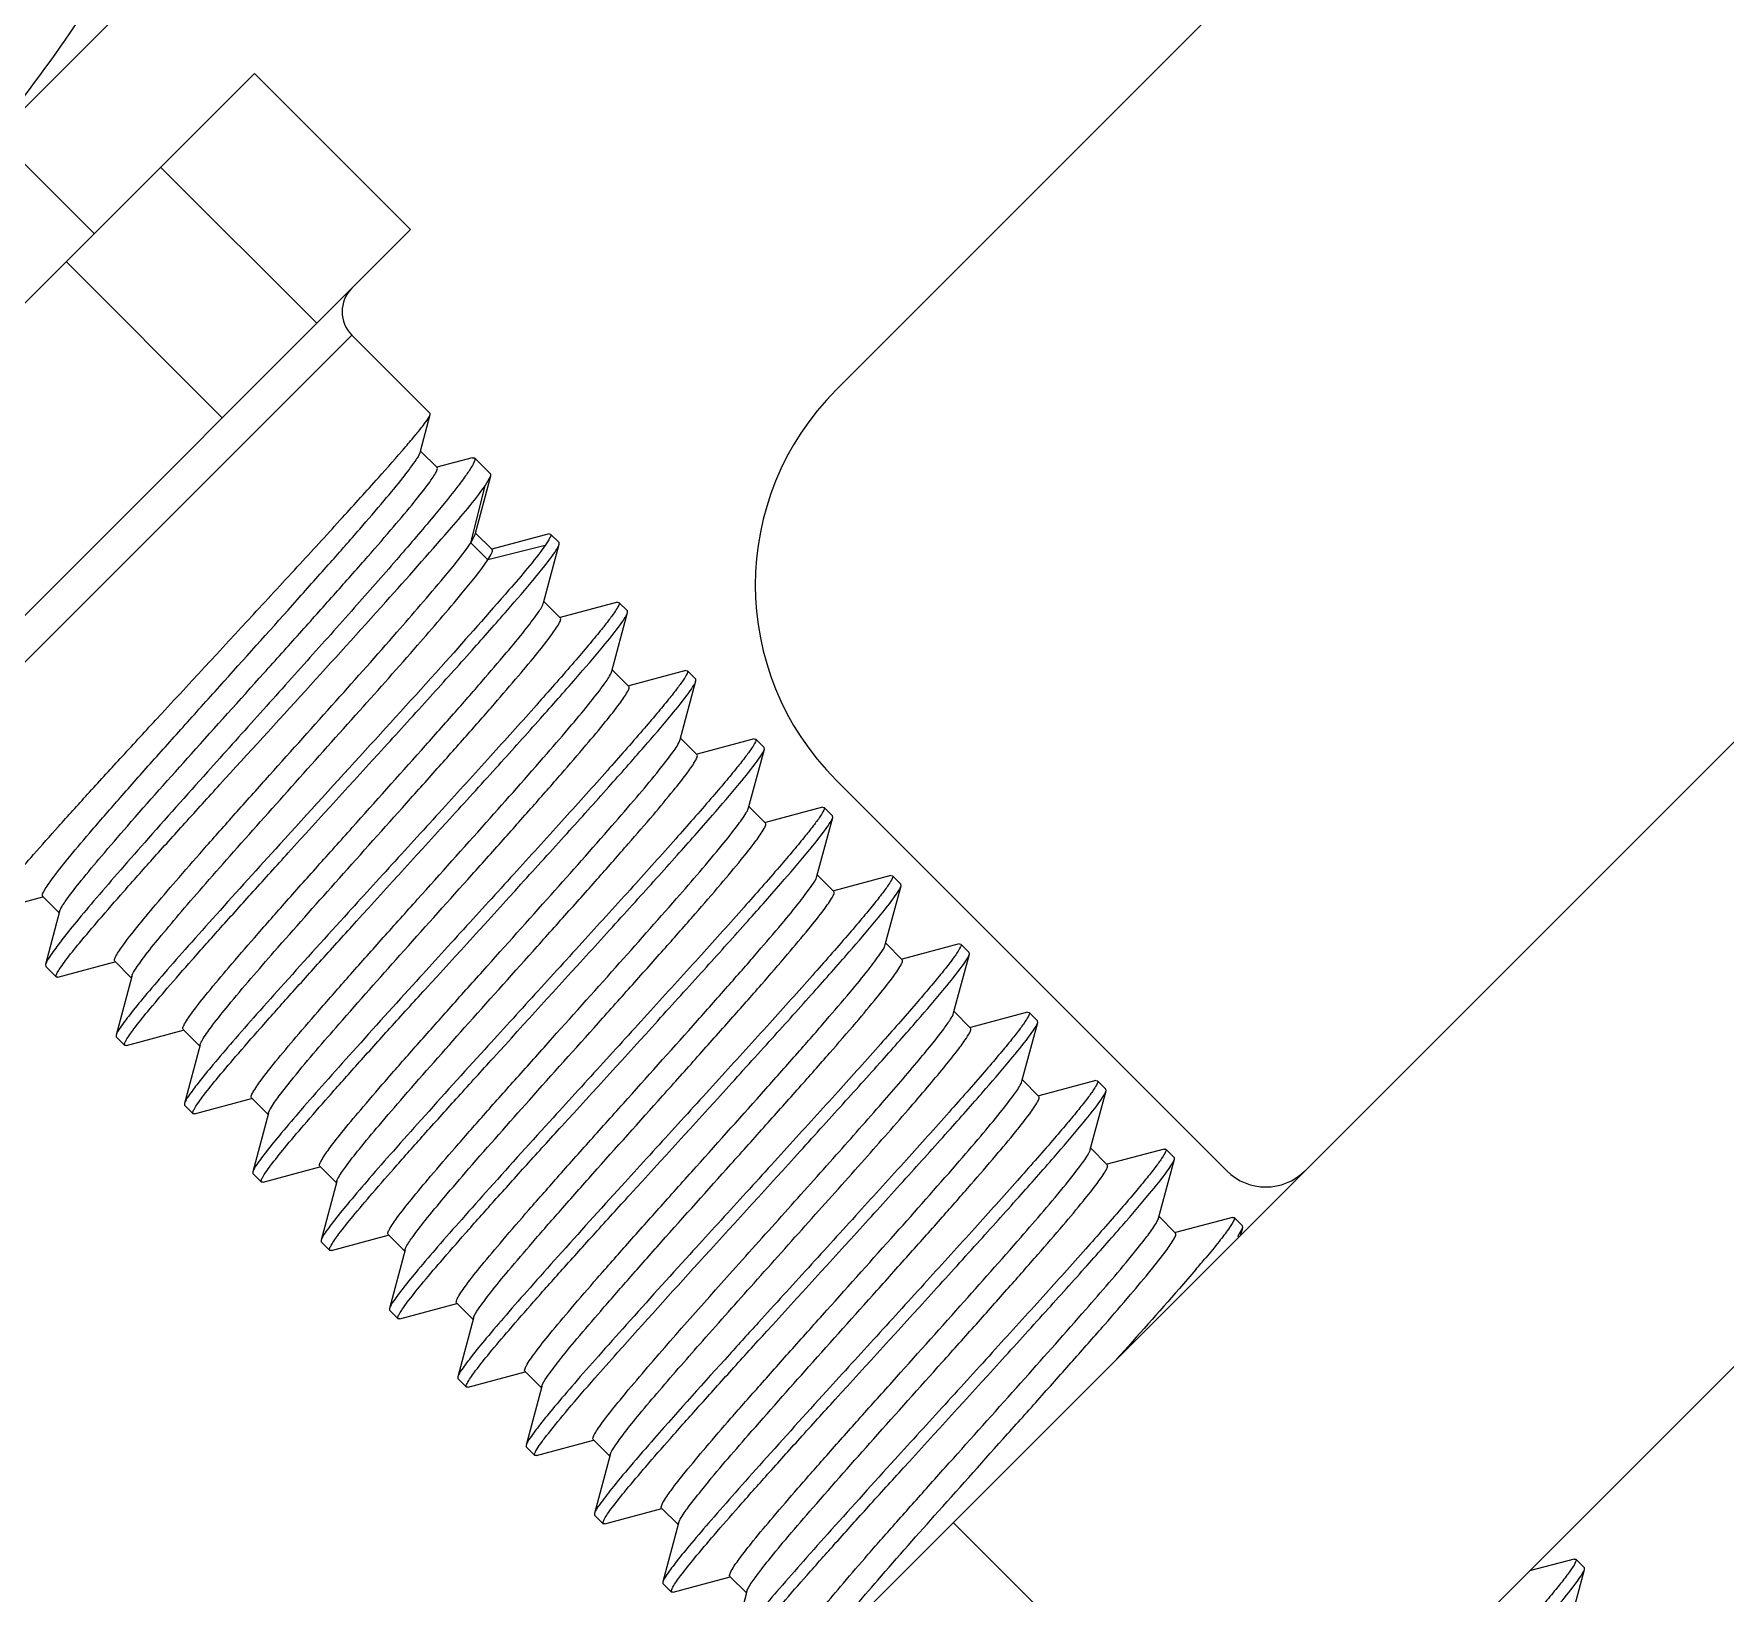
# Model space of a CAD drawing. Extents: x 1382187 to 1725648, y 860327 to 1571294.
# Drawn here: x 1512570.5 to 1512955.2, y 1238398 to 1238752.7 of the extents above; entities that cross this region are included whole.
import ezdxf

# ---------------------------------------------------------------- set-up
doc = ezdxf.new("R2010")
doc.units = 0
doc.header["$LTSCALE"] = 1000
doc.header["$MEASUREMENT"] = 0

msp = doc.modelspace()

# ---------------------------------------------------------------- linework, layer by layer
at = {"linetype": 'Continuous'}
for p, q in [((1512869.15, 1238787.92), (1512753.01, 1238671.78)), ((1512646.38, 1238280.87), (1513150.86, 1238785.35)), ((1512606.4, 1238773.92), (1512446.5, 1238614.01)), ((1512476.66, 1238599.76), (1512620.66, 1238743.75)), ((1512620.66, 1238743.75), (1512656.19, 1238708.22)), ((1512561.98, 1238729.5), (1512584.19, 1238707.29)), ((1512599.33, 1238722.43), (1512634.87, 1238686.89)), ((1512512.19, 1238564.22), (1512656.19, 1238708.22)), ((1512577.82, 1238700.92), (1512613.35, 1238665.38)), ((1512536.22, 1238577.59), (1512642.83, 1238684.19)), ((1512660.67, 1238666.35), (1512642.83, 1238684.19)), ((1512658.45, 1238657.84), (1512660.68, 1238666.13)), ((1512660.68, 1238666.13), (1512660.66, 1238666.35)), ((1512658.37, 1238657.54), (1512658.45, 1238657.84)), ((1512662.23, 1238654.07), (1512658.45, 1238657.84)), ((1512670.18, 1238656.32), (1512662.19, 1238654.2)), ((1512670.18, 1238656.32), (1512670.74, 1238656.28)), ((1512674.45, 1238652.57), (1512670.74, 1238656.28)), ((1512717.45, 1238209.8), (1513161.7, 1238654.05)), ((1512669.88, 1238636.96), (1512673.16, 1238649.94)), ((1512670.89, 1238638.84), (1512674.48, 1238652.2)), ((1512673.16, 1238649.94), (1512674.48, 1238652.2)), ((1512674.48, 1238652.2), (1512674.45, 1238652.57)), ((1512669.88, 1238636.96), (1512670.89, 1238638.84)), ((1512674.75, 1238635.4), (1512670.98, 1238639.17)), ((1512687.68, 1238638.99), (1512674.71, 1238635.54)), ((1512687.68, 1238638.99), (1512688.05, 1238638.96)), ((1512690, 1238637.02), (1512688.05, 1238638.96)), ((1512673.77, 1238633.07), (1512669.88, 1238636.96)), ((1512686.77, 1238636.33), (1512673.77, 1238633.07)), ((1512686.44, 1238623.29), (1512690.02, 1238636.65)), ((1512690.02, 1238636.65), (1512689.99, 1238637.02)), ((1512686.38, 1238623.13), (1512686.44, 1238623.29)), ((1512690.29, 1238619.85), (1512686.52, 1238623.62)), ((1512703.23, 1238623.44), (1512690.25, 1238619.99)), ((1512703.23, 1238623.44), (1512703.6, 1238623.42)), ((1512705.54, 1238621.48), (1512703.6, 1238623.41)), ((1512701.98, 1238607.75), (1512705.57, 1238621.1)), ((1512705.57, 1238621.1), (1512705.54, 1238621.48)), ((1512701.81, 1238607.3), (1512701.98, 1238607.75)), ((1512705.84, 1238604.3), (1512702.07, 1238608.07)), ((1512718.78, 1238607.9), (1512705.8, 1238604.44)), ((1512718.78, 1238607.9), (1512719.15, 1238607.87)), ((1512721.09, 1238605.93), (1512719.15, 1238607.87)), ((1512717.53, 1238592.2), (1512721.11, 1238605.56)), ((1512721.11, 1238605.56), (1512721.09, 1238605.93)), ((1512721.38, 1238588.76), (1512717.62, 1238592.52)), ((1512734.33, 1238592.35), (1512721.35, 1238588.89)), ((1512734.33, 1238592.35), (1512734.7, 1238592.32)), ((1512736.63, 1238590.38), (1512734.7, 1238592.32)), ((1512733.08, 1238576.65), (1512736.66, 1238590.01)), ((1512736.66, 1238590.01), (1512736.63, 1238590.38)), ((1512753.01, 1238582.94), (1512841.85, 1238494.11)), ((1512736.93, 1238573.21), (1512733.16, 1238576.98)), ((1512749.87, 1238576.8), (1512736.89, 1238573.35)), ((1512749.87, 1238576.8), (1512750.24, 1238576.78)), ((1512752.18, 1238574.84), (1512750.24, 1238576.78)), ((1512748.62, 1238561.11), (1512752.21, 1238574.46)), ((1512752.21, 1238574.46), (1512752.18, 1238574.84)), ((1512752.48, 1238557.66), (1512748.71, 1238561.43)), ((1512765.42, 1238561.26), (1512752.44, 1238557.8)), ((1512765.42, 1238561.26), (1512765.79, 1238561.23)), ((1512767.73, 1238559.29), (1512765.79, 1238561.23)), ((1512764.17, 1238545.56), (1512767.75, 1238558.92)), ((1512767.75, 1238558.92), (1512767.73, 1238559.29)), ((1512560.83, 1238553.25), (1512572.56, 1238556.4)), ((1512572.52, 1238556.54), (1512576.29, 1238552.77)), ((1512576.37, 1238553.09), (1512573.18, 1238541.06)), ((1512576.37, 1238553.09), (1512576.51, 1238553.46)), ((1512768.02, 1238542.12), (1512764.26, 1238545.88)), ((1512780.97, 1238545.71), (1512767.99, 1238542.25)), ((1512780.97, 1238545.71), (1512781.34, 1238545.68)), ((1512783.27, 1238543.74), (1512781.34, 1238545.68)), ((1512575.99, 1238538.17), (1512588.94, 1238541.64)), ((1512588.91, 1238541.78), (1512592.67, 1238538.01)), ((1512779.71, 1238530.01), (1512783.3, 1238543.37)), ((1512783.3, 1238543.37), (1512783.27, 1238543.74)), ((1512573.18, 1238541.06), (1512573.21, 1238540.6)), ((1512575.62, 1238538.19), (1512573.21, 1238540.6)), ((1512592.76, 1238538.33), (1512589.2, 1238524.95)), ((1512783.57, 1238526.57), (1512779.8, 1238530.34)), ((1512796.51, 1238530.16), (1512783.53, 1238526.71)), ((1512796.51, 1238530.16), (1512796.88, 1238530.14)), ((1512798.82, 1238528.2), (1512796.88, 1238530.14)), ((1512591.54, 1238522.62), (1512604.49, 1238526.1)), ((1512604.45, 1238526.24), (1512608.22, 1238522.47)), ((1512795.26, 1238514.47), (1512798.85, 1238527.82)), ((1512798.85, 1238527.82), (1512798.82, 1238528.2)), ((1512589.2, 1238524.95), (1512589.22, 1238524.58)), ((1512591.16, 1238522.65), (1512589.23, 1238524.58)), ((1512591.54, 1238522.62), (1512591.16, 1238522.64)), ((1512608.31, 1238522.79), (1512604.74, 1238509.41)), ((1512799.12, 1238511.02), (1512795.35, 1238514.79)), ((1512812.06, 1238514.62), (1512799.08, 1238511.16)), ((1512812.06, 1238514.62), (1512812.43, 1238514.59)), ((1512814.37, 1238512.65), (1512812.43, 1238514.59)), ((1512620, 1238510.69), (1512623.77, 1238506.92)), ((1512810.81, 1238498.92), (1512814.39, 1238512.28)), ((1512814.39, 1238512.28), (1512814.37, 1238512.65)), ((1512604.74, 1238509.41), (1512604.77, 1238509.04)), ((1512606.71, 1238507.1), (1512604.77, 1238509.04)), ((1512607.08, 1238507.07), (1512606.71, 1238507.1)), ((1512607.08, 1238507.07), (1512620.04, 1238510.55)), ((1512623.85, 1238507.24), (1512620.29, 1238493.86)), ((1512814.66, 1238495.48), (1512810.89, 1238499.24)), ((1512827.6, 1238499.07), (1512814.63, 1238495.62)), ((1512826.35, 1238483.37), (1512829.94, 1238496.73)), ((1512827.6, 1238499.07), (1512827.97, 1238499.04)), ((1512829.91, 1238497.1), (1512827.97, 1238499.04)), ((1512620.29, 1238493.86), (1512620.32, 1238493.49)), ((1512622.26, 1238491.55), (1512620.32, 1238493.49)), ((1512622.63, 1238491.53), (1512622.26, 1238491.55)), ((1512622.63, 1238491.53), (1512635.58, 1238495)), ((1512635.55, 1238495.14), (1512639.31, 1238491.37)), ((1512639.4, 1238491.7), (1512635.84, 1238478.31)), ((1512830.21, 1238479.93), (1512826.44, 1238483.7)), ((1512843.15, 1238483.52), (1512830.17, 1238480.07)), ((1512843.15, 1238483.52), (1512843.52, 1238483.5)), ((1512845.46, 1238481.56), (1512843.52, 1238483.5)), ((1512844.34, 1238479.17), (1512845.49, 1238481.19)), ((1512845.04, 1238479.54), (1512845.49, 1238481.19)), ((1512845.49, 1238481.19), (1512845.46, 1238481.56)), ((1512635.84, 1238478.31), (1512635.86, 1238477.94)), ((1512637.8, 1238476.01), (1512635.86, 1238477.94)), ((1512638.18, 1238475.98), (1512651.13, 1238479.46)), ((1512651.09, 1238479.6), (1512654.86, 1238475.83)), ((1512654.95, 1238476.15), (1512651.38, 1238462.77)), ((1512654.95, 1238476.15), (1512655.07, 1238476.49)), ((1512638.18, 1238475.98), (1512637.8, 1238476.01)), ((1512651.38, 1238462.77), (1512651.41, 1238462.4)), ((1512653.35, 1238460.46), (1512651.41, 1238462.4)), ((1512653.72, 1238460.43), (1512666.68, 1238463.91)), ((1512666.64, 1238464.05), (1512670.41, 1238460.28)), ((1512653.72, 1238460.43), (1512653.35, 1238460.46)), ((1512670.49, 1238460.6), (1512666.93, 1238447.22)), ((1512666.93, 1238447.22), (1512666.96, 1238446.85)), ((1512668.9, 1238444.91), (1512666.96, 1238446.85)), ((1512669.27, 1238444.89), (1512682.22, 1238448.36)), ((1512682.18, 1238448.5), (1512685.95, 1238444.73)), ((1512669.27, 1238444.89), (1512668.9, 1238444.91)), ((1512686.04, 1238445.06), (1512682.48, 1238431.67)), ((1512682.48, 1238431.67), (1512682.5, 1238431.3)), ((1512684.44, 1238429.37), (1512682.5, 1238431.3)), ((1512684.82, 1238429.34), (1512697.77, 1238432.82)), ((1512697.73, 1238432.96), (1512701.5, 1238429.19)), ((1512684.82, 1238429.34), (1512684.44, 1238429.37)), ((1512701.59, 1238429.51), (1512698.02, 1238416.13)), ((1512698.02, 1238416.13), (1512698.05, 1238415.76)), ((1512699.99, 1238413.82), (1512698.05, 1238415.76)), ((1512700.36, 1238413.79), (1512713.32, 1238417.27)), ((1512713.28, 1238417.41), (1512717.05, 1238413.64)), ((1512700.36, 1238413.79), (1512699.99, 1238413.82)), ((1512717.13, 1238413.96), (1512713.57, 1238400.58)), ((1512850.7, 1238343.06), (1512779.63, 1238414.13)), ((1512920.88, 1238405.79), (1512910.73, 1238403.09)), ((1512919.63, 1238390.1), (1512923.22, 1238403.45)), ((1512920.88, 1238405.79), (1512921.25, 1238405.76)), ((1512923.19, 1238403.83), (1512921.25, 1238405.76)), ((1512923.22, 1238403.45), (1512923.19, 1238403.83)), ((1512713.57, 1238400.58), (1512713.6, 1238400.21)), ((1512715.54, 1238398.27), (1512713.6, 1238400.21)), ((1512715.91, 1238398.25), (1512728.86, 1238401.72)), ((1512728.82, 1238401.86), (1512732.59, 1238398.1)), ((1512715.91, 1238398.25), (1512715.54, 1238398.27)), ((1512732.68, 1238398.42), (1512729.12, 1238385.04))]:
    msp.add_line(p, q, dxfattribs=at)
for centre, radius, start, end in [((1512648.16, 1238689.52), 7.54, 135, 225), ((1512797.43, 1238627.36), 62.82, 135, 225), ((1512850.73, 1238502.99), 12.56, 225, 315), ((1512578.46, 1238690.79), 337.24, 319.4796, 320.0674)]:
    msp.add_arc(centre, radius, start, end, dxfattribs=at)
for points in [[(1512587.22, 1238766.27), (1512576.25, 1238748.26), (1512563.54, 1238731.06), (1512548.64, 1238716.15)], [(1512717.2, 1238591.43), (1512717.33, 1238591.68), (1512717.46, 1238591.93), (1512717.53, 1238592.2)], [(1512795.05, 1238513.94), (1512795.14, 1238514.11), (1512795.21, 1238514.28), (1512795.26, 1238514.47)], [(1512639.4, 1238491.7), (1512639.46, 1238491.92), (1512639.56, 1238492.13), (1512639.67, 1238492.34)], [(1512732.68, 1238398.42), (1512732.73, 1238398.61), (1512732.81, 1238398.8), (1512732.9, 1238398.97)]]:
    msp.add_open_spline(points, degree=3, dxfattribs=at)
for points, knots in [([(1512598.2, 1238596.63), (1512605.6, 1238604.65), (1512616.58, 1238616.49), (1512630.77, 1238631.85), (1512640.26, 1238642.2), (1512648.28, 1238651.07), (1512653.84, 1238657.35), (1512657.23, 1238661.35), (1512658.96, 1238663.47), (1512660.05, 1238664.98), (1512660.59, 1238665.8), (1512660.68, 1238666.13)], [0, 0, 0, 0, 0.350119, 0.518183, 0.670792, 0.80069, 0.901712, 0.939847, 0.96911, 0.98919, 1, 1, 1, 1]), ([(1512572.52, 1238556.54), (1512572.41, 1238556.65), (1512572.53, 1238557.23), (1512572.98, 1238558.04), (1512573.83, 1238559.39), (1512575.72, 1238561.95), (1512579.07, 1238566.12), (1512584.14, 1238572.1), (1512590.42, 1238579.31), (1512597.65, 1238587.47), (1512605.56, 1238596.31), (1512616.55, 1238608.54), (1512627.41, 1238620.61), (1512637.68, 1238632.14), (1512644.31, 1238639.68), (1512649.81, 1238646.1), (1512654.08, 1238651.2), (1512656.76, 1238654.83), (1512658.16, 1238656.77), (1512658.37, 1238657.54)], [0, 0, 0, 0, 0.003459, 0.010831, 0.022552, 0.038611, 0.0832, 0.143022, 0.215863, 0.299017, 0.389412, 0.483732, 0.670424, 0.756089, 0.83251, 0.897021, 0.947417, 0.982048, 1, 1, 1, 1]), ([(1512576.51, 1238553.46), (1512576.92, 1238554.38), (1512578.52, 1238556.62), (1512581.66, 1238560.67), (1512586.26, 1238566.15), (1512594.59, 1238575.79), (1512606.93, 1238589.64), (1512620.05, 1238604.22), (1512630.84, 1238616.24), (1512638.48, 1238624.78), (1512645.4, 1238632.61), (1512651.36, 1238639.46), (1512656.13, 1238645.1), (1512659.26, 1238649.02), (1512661.02, 1238651.42), (1512661.81, 1238652.67), (1512662.23, 1238653.43), (1512662.33, 1238653.97), (1512662.23, 1238654.07)], [0, 0, 0, 0, 0.022597, 0.061854, 0.116478, 0.184513, 0.350625, 0.536644, 0.628982, 0.71656, 0.796358, 0.86566, 0.922145, 0.963971, 0.978972, 0.989897, 0.996763, 1, 1, 1, 1]), ([(1512670.74, 1238656.28), (1512670.9, 1238656.12), (1512670.66, 1238655.23), (1512669.94, 1238654), (1512668.55, 1238651.92), (1512665.56, 1238647.98), (1512660.31, 1238641.59), (1512652.51, 1238632.51), (1512643.05, 1238621.77), (1512632.46, 1238609.89), (1512621.31, 1238597.46), (1512613.75, 1238589.04), (1512609.99, 1238584.84)], [0, 0, 0, 0, 0.00729, 0.023491, 0.049387, 0.084832, 0.182679, 0.312272, 0.467071, 0.639216, 0.819925, 1, 1, 1, 1]), ([(1512612.84, 1238581.99), (1512619.31, 1238589.11), (1512631.92, 1238602.93), (1512649.4, 1238622.13), (1512663.07, 1238637.62), (1512670.66, 1238646.39), (1512673.16, 1238649.94)], [0, 0, 0, 0, 0.317573, 0.617842, 0.85691, 1, 1, 1, 1]), ([(1512688.05, 1238638.96), (1512688.25, 1238638.76), (1512687.6, 1238637.58), (1512687.18, 1238636.91), (1512686.77, 1238636.33)], [0, 0, 0, 0, 0.284271, 1, 1, 1, 1]), ([(1512588.91, 1238541.78), (1512588.81, 1238541.88), (1512588.87, 1238542.37), (1512589.5, 1238543.58), (1512591.22, 1238546.08), (1512594.25, 1238549.91), (1512598.5, 1238555.02), (1512603.81, 1238561.19), (1512610.01, 1238568.26), (1512616.88, 1238576), (1512626.7, 1238586.99), (1512638.85, 1238600.54), (1512652.16, 1238615.46), (1512662.41, 1238627.41), (1512668.06, 1238634.19), (1512669.88, 1238636.96)], [0, 0, 0, 0, 0.003229, 0.009818, 0.034461, 0.074131, 0.127679, 0.193435, 0.269313, 0.352894, 0.44151, 0.62244, 0.789143, 0.920497, 1, 1, 1, 1]), ([(1512686.77, 1238636.33), (1512684.27, 1238632.79), (1512676.68, 1238624.01), (1512663.01, 1238608.52), (1512645.53, 1238589.33), (1512632.92, 1238575.5), (1512626.45, 1238568.38)], [0, 0, 0, 0, 0.14309, 0.382158, 0.682427, 1, 1, 1, 1]), ([(1512628.38, 1238566.44), (1512635.65, 1238574.44), (1512646.44, 1238586.25), (1512660.38, 1238601.6), (1512669.73, 1238611.99), (1512677.66, 1238620.94), (1512683.75, 1238628.07), (1512687.56, 1238632.72), (1512689.38, 1238635.35), (1512689.92, 1238636.28), (1512690.02, 1238636.65)], [0, 0, 0, 0, 0.346732, 0.513455, 0.665275, 0.795127, 0.896989, 0.966206, 0.987594, 1, 1, 1, 1]), ([(1512673.77, 1238633.07), (1512674.1, 1238633.58), (1512674.48, 1238634.18), (1512674.93, 1238635.22), (1512674.75, 1238635.4)], [0, 0, 0, 0, 0.705651, 1, 1, 1, 1]), ([(1512592.76, 1238538.33), (1512592.94, 1238539), (1512594.08, 1238540.69), (1512596.31, 1238543.77), (1512599.82, 1238548.06), (1512604.36, 1238553.45), (1512609.86, 1238559.77), (1512618.49, 1238569.57), (1512630.17, 1238582.64), (1512644.17, 1238598.26), (1512656.9, 1238612.56), (1512666.67, 1238623.95), (1512672.02, 1238630.43), (1512673.77, 1238633.07)], [0, 0, 0, 0, 0.016663, 0.047692, 0.09239, 0.149487, 0.2173, 0.293813, 0.463619, 0.63876, 0.798451, 0.923769, 1, 1, 1, 1]), ([(1512604.45, 1238526.24), (1512604.35, 1238526.34), (1512604.44, 1238526.88), (1512605.15, 1238528.2), (1512607.08, 1238530.95), (1512610.44, 1238535.15), (1512615.14, 1238540.75), (1512620.97, 1238547.48), (1512627.72, 1238555.15), (1512635.14, 1238563.49), (1512645.54, 1238575.12), (1512655.89, 1238586.66), (1512665.74, 1238597.76), (1512672.18, 1238605.11), (1512677.6, 1238611.45), (1512681.85, 1238616.55), (1512684.65, 1238620.27), (1512686.08, 1238622.31), (1512686.38, 1238623.13)], [0, 0, 0, 0, 0.003422, 0.010566, 0.037398, 0.080541, 0.138586, 0.209513, 0.290822, 0.379637, 0.472809, 0.658962, 0.745341, 0.823107, 0.88951, 0.942219, 0.979421, 1, 1, 1, 1]), ([(1512703.6, 1238623.42), (1512703.75, 1238623.27), (1512703.39, 1238622.41), (1512702.69, 1238621.28), (1512701.21, 1238619.25), (1512699.18, 1238616.69), (1512696.51, 1238613.47), (1512691.89, 1238608.06), (1512684.89, 1238600.12), (1512675.34, 1238589.48), (1512664.65, 1238577.7), (1512653.4, 1238565.36), (1512645.79, 1238557.01), (1512641.99, 1238552.83)], [0, 0, 0, 0, 0.006655, 0.022604, 0.048376, 0.083764, 0.128363, 0.181623, 0.311335, 0.466328, 0.638709, 0.819671, 1, 1, 1, 1]), ([(1512609, 1238524.19), (1512609.66, 1238525.25), (1512611.53, 1238527.77), (1512616.87, 1238534.41), (1512626.21, 1238545.18), (1512639.48, 1238560.13), (1512651.74, 1238573.79), (1512661.69, 1238584.94), (1512668.69, 1238592.82), (1512675.02, 1238600.02), (1512680.45, 1238606.32), (1512684.8, 1238611.54), (1512687.9, 1238615.46), (1512689.67, 1238618.01), (1512690.32, 1238619.25), (1512690.39, 1238619.75), (1512690.29, 1238619.85)], [0, 0, 0, 0, 0.029846, 0.074702, 0.203394, 0.369574, 0.551671, 0.641288, 0.726015, 0.803077, 0.869958, 0.924482, 0.964905, 0.990021, 0.99673, 1, 1, 1, 1]), ([(1512643.93, 1238550.89), (1512651.2, 1238558.89), (1512661.99, 1238570.71), (1512675.93, 1238586.06), (1512685.28, 1238596.45), (1512693.21, 1238605.4), (1512699.3, 1238612.52), (1512703.11, 1238617.18), (1512704.92, 1238619.81), (1512705.47, 1238620.73), (1512705.57, 1238621.1)], [0, 0, 0, 0, 0.346732, 0.513452, 0.665274, 0.79513, 0.896993, 0.966207, 0.987594, 1, 1, 1, 1]), ([(1512620, 1238510.69), (1512619.9, 1238510.79), (1512619.98, 1238511.32), (1512620.67, 1238512.61), (1512622.56, 1238515.31), (1512625.85, 1238519.43), (1512630.45, 1238524.93), (1512636.17, 1238531.54), (1512642.8, 1238539.09), (1512650.11, 1238547.3), (1512660.39, 1238558.79), (1512672.86, 1238572.71), (1512684.57, 1238585.91), (1512692.47, 1238595.1), (1512696.85, 1238600.33), (1512699.86, 1238604.24), (1512701.4, 1238606.41), (1512701.81, 1238607.3)], [0, 0, 0, 0, 0.003379, 0.010396, 0.036736, 0.079099, 0.136135, 0.205904, 0.286001, 0.373651, 0.465813, 0.650831, 0.815583, 0.883085, 0.937444, 0.976819, 1, 1, 1, 1]), ([(1512719.15, 1238607.87), (1512719.3, 1238607.72), (1512718.94, 1238606.87), (1512718.23, 1238605.73), (1512716.76, 1238603.7), (1512714.73, 1238601.14), (1512712.06, 1238597.92), (1512707.43, 1238592.51), (1512700.44, 1238584.58), (1512690.88, 1238573.94), (1512680.2, 1238562.16), (1512668.95, 1238549.82), (1512661.33, 1238541.46), (1512657.54, 1238537.28)], [0, 0, 0, 0, 0.006651, 0.022595, 0.048362, 0.083745, 0.12834, 0.1816, 0.311315, 0.466314, 0.638697, 0.819663, 1, 1, 1, 1]), ([(1512624.31, 1238508.24), (1512624.88, 1238509.24), (1512626.63, 1238511.63), (1512631.76, 1238518.1), (1512640.98, 1238528.75), (1512654.24, 1238543.71), (1512666.59, 1238557.47), (1512676.67, 1238568.75), (1512683.78, 1238576.75), (1512690.23, 1238584.09), (1512695.76, 1238590.5), (1512700.21, 1238595.83), (1512703.38, 1238599.82), (1512705.2, 1238602.43), (1512705.86, 1238603.69), (1512705.94, 1238604.2), (1512705.84, 1238604.3)], [0, 0, 0, 0, 0.027356, 0.070178, 0.196347, 0.362014, 0.545205, 0.635768, 0.721577, 0.799762, 0.86771, 0.923162, 0.964301, 0.989868, 0.99669, 1, 1, 1, 1]), ([(1512659.48, 1238535.35), (1512666.75, 1238543.34), (1512677.54, 1238555.16), (1512691.48, 1238570.51), (1512700.82, 1238580.9), (1512708.75, 1238589.85), (1512714.84, 1238596.97), (1512718.66, 1238601.63), (1512720.47, 1238604.26), (1512721.01, 1238605.18), (1512721.11, 1238605.56)], [0, 0, 0, 0, 0.346742, 0.513465, 0.665282, 0.795135, 0.896996, 0.966208, 0.987595, 1, 1, 1, 1]), ([(1512560.54, 1238553.27), (1512560.45, 1238553.36), (1512560.58, 1238553.84), (1512560.97, 1238554.49), (1512561.73, 1238555.62), (1512563.37, 1238557.77), (1512566.3, 1238561.32), (1512570.77, 1238566.46), (1512576.38, 1238572.76), (1512582.97, 1238580.04), (1512590.35, 1238588.11), (1512595.52, 1238593.72), (1512598.2, 1238596.63)], [0, 0, 0, 0, 0.006349, 0.020563, 0.043389, 0.074837, 0.162857, 0.282397, 0.430243, 0.602357, 0.794039, 1, 1, 1, 1]), ([(1512734.7, 1238592.32), (1512734.84, 1238592.17), (1512734.48, 1238591.32), (1512733.78, 1238590.18), (1512732.3, 1238588.15), (1512730.27, 1238585.59), (1512727.6, 1238582.37), (1512722.98, 1238576.96), (1512715.98, 1238569.03), (1512706.43, 1238558.39), (1512695.74, 1238546.61), (1512684.49, 1238534.27), (1512676.88, 1238525.91), (1512673.09, 1238521.74)], [0, 0, 0, 0, 0.006667, 0.022629, 0.048411, 0.083806, 0.128409, 0.181673, 0.311386, 0.466369, 0.638735, 0.819685, 1, 1, 1, 1]), ([(1512635.55, 1238495.14), (1512635.45, 1238495.24), (1512635.52, 1238495.76), (1512636.2, 1238497.03), (1512638.04, 1238499.68), (1512641.26, 1238503.72), (1512645.76, 1238509.11), (1512651.37, 1238515.61), (1512657.89, 1238523.02), (1512665.08, 1238531.11), (1512675.24, 1238542.47), (1512687.64, 1238556.3), (1512699.33, 1238569.47), (1512707.32, 1238578.72), (1512711.82, 1238584.09), (1512715.02, 1238588.17), (1512716.69, 1238590.48), (1512717.2, 1238591.43)], [0, 0, 0, 0, 0.003336, 0.010233, 0.036096, 0.077704, 0.133763, 0.202409, 0.281328, 0.367844, 0.459022, 0.642919, 0.808241, 0.876802, 0.932761, 0.974256, 1, 1, 1, 1]), ([(1512639.67, 1238492.34), (1512640.14, 1238493.27), (1512641.76, 1238495.54), (1512644.9, 1238499.55), (1512649.36, 1238504.87), (1512657.31, 1238514.1), (1512669.01, 1238527.29), (1512681.43, 1238541.15), (1512691.64, 1238552.56), (1512698.87, 1238560.69), (1512705.43, 1238568.15), (1512711.08, 1238574.69), (1512715.62, 1238580.12), (1512718.87, 1238584.19), (1512720.72, 1238586.85), (1512721.4, 1238588.13), (1512721.48, 1238588.65), (1512721.38, 1238588.76)], [0, 0, 0, 0, 0.024821, 0.065556, 0.120941, 0.189123, 0.354243, 0.538544, 0.630075, 0.716999, 0.796339, 0.865388, 0.921797, 0.963675, 0.989709, 0.996648, 1, 1, 1, 1]), ([(1512675.02, 1238519.8), (1512682.29, 1238527.8), (1512693.08, 1238539.61), (1512707.02, 1238554.96), (1512716.37, 1238565.35), (1512724.3, 1238574.3), (1512730.39, 1238581.43), (1512734.2, 1238586.08), (1512736.02, 1238588.71), (1512736.56, 1238589.64), (1512736.66, 1238590.01)], [0, 0, 0, 0, 0.346729, 0.513452, 0.665273, 0.795127, 0.896989, 0.966206, 0.987594, 1, 1, 1, 1]), ([(1512609.99, 1238584.84), (1512605.21, 1238579.5), (1512598.35, 1238571.81), (1512589.73, 1238561.99), (1512584.36, 1238555.77), (1512579.96, 1238550.52), (1512576.59, 1238546.35), (1512574.44, 1238543.35), (1512573.35, 1238541.71), (1512573.18, 1238541.06)], [0, 0, 0, 0, 0.375078, 0.540028, 0.684568, 0.805261, 0.899295, 0.964563, 1, 1, 1, 1]), ([(1512575.62, 1238538.19), (1512575.53, 1238538.28), (1512575.62, 1238538.78), (1512576, 1238539.47), (1512576.73, 1238540.61), (1512578.34, 1238542.8), (1512581.23, 1238546.39), (1512585.65, 1238551.59), (1512591.2, 1238557.95), (1512597.73, 1238565.28), (1512605.05, 1238573.41), (1512610.18, 1238579.06), (1512612.84, 1238581.99)], [0, 0, 0, 0, 0.006771, 0.021181, 0.04412, 0.075632, 0.16369, 0.283183, 0.430908, 0.602844, 0.794296, 1, 1, 1, 1]), ([(1512750.24, 1238576.78), (1512750.39, 1238576.63), (1512750.03, 1238575.78), (1512749.33, 1238574.64), (1512747.85, 1238572.61), (1512745.82, 1238570.05), (1512743.15, 1238566.83), (1512738.53, 1238561.42), (1512731.53, 1238553.48), (1512721.98, 1238542.84), (1512711.29, 1238531.07), (1512700.04, 1238518.72), (1512692.43, 1238510.37), (1512688.63, 1238506.19)], [0, 0, 0, 0, 0.006649, 0.022593, 0.04836, 0.083744, 0.12834, 0.181598, 0.311311, 0.466309, 0.638695, 0.819663, 1, 1, 1, 1]), ([(1512732.54, 1238575.52), (1512732.6, 1238575.63), (1512732.81, 1238576), (1512733, 1238576.38), (1512733.08, 1238576.65)], [0, 0, 0, 0, 0.314049, 1, 1, 1, 1]), ([(1512651.09, 1238479.6), (1512650.99, 1238479.69), (1512651.07, 1238480.2), (1512651.73, 1238481.45), (1512653.52, 1238484.04), (1512656.67, 1238488.01), (1512661.08, 1238493.3), (1512666.58, 1238499.67), (1512672.98, 1238506.96), (1512680.05, 1238514.92), (1512690.09, 1238526.15), (1512702.41, 1238539.87), (1512715.67, 1238554.83), (1512724.93, 1238565.52), (1512730.14, 1238572.06), (1512731.93, 1238574.5), (1512732.54, 1238575.52)], [0, 0, 0, 0, 0.003295, 0.010076, 0.035478, 0.076355, 0.131468, 0.199026, 0.276801, 0.362215, 0.452433, 0.635226, 0.801083, 0.928174, 0.971737, 1, 1, 1, 1]), ([(1512655.07, 1238476.49), (1512655.44, 1238477.35), (1512656.94, 1238479.48), (1512659.88, 1238483.32), (1512664.21, 1238488.51), (1512672.07, 1238497.67), (1512683.79, 1238510.88), (1512696.28, 1238524.82), (1512706.61, 1238536.37), (1512713.96, 1238544.62), (1512720.64, 1238552.21), (1512726.4, 1238558.87), (1512731.03, 1238564.41), (1512734.35, 1238568.55), (1512736.25, 1238571.27), (1512736.95, 1238572.58), (1512737.03, 1238573.11), (1512736.93, 1238573.21)], [0, 0, 0, 0, 0.022244, 0.060839, 0.114606, 0.181715, 0.346252, 0.531679, 0.624204, 0.712272, 0.792803, 0.862987, 0.920385, 0.963027, 0.989543, 0.996606, 1, 1, 1, 1]), ([(1512690.57, 1238504.25), (1512697.84, 1238512.25), (1512708.63, 1238524.07), (1512722.57, 1238539.42), (1512731.92, 1238549.81), (1512739.85, 1238558.76), (1512745.94, 1238565.88), (1512749.75, 1238570.54), (1512751.56, 1238573.17), (1512752.11, 1238574.09), (1512752.21, 1238574.46)], [0, 0, 0, 0, 0.346736, 0.513457, 0.665278, 0.795134, 0.896995, 0.966207, 0.987595, 1, 1, 1, 1]), ([(1512626.45, 1238568.38), (1512621.6, 1238563.04), (1512614.64, 1238555.36), (1512605.89, 1238545.56), (1512600.45, 1238539.37), (1512596.01, 1238534.16), (1512592.6, 1238530.06), (1512590.46, 1238527.15), (1512589.36, 1238525.58), (1512589.2, 1238524.95)], [0, 0, 0, 0, 0.377471, 0.543197, 0.688119, 0.808734, 0.902176, 0.966298, 1, 1, 1, 1]), ([(1512591.16, 1238522.65), (1512591.07, 1238522.74), (1512591.17, 1238523.23), (1512591.83, 1238524.42), (1512593.63, 1238526.95), (1512596.77, 1238530.82), (1512601.19, 1238536.05), (1512606.74, 1238542.39), (1512613.28, 1238549.73), (1512620.6, 1238557.86), (1512625.73, 1238563.51), (1512628.38, 1238566.44)], [0, 0, 0, 0, 0.006752, 0.02114, 0.075534, 0.163574, 0.283062, 0.430797, 0.602759, 0.794252, 1, 1, 1, 1]), ([(1512666.64, 1238464.05), (1512666.53, 1238464.15), (1512666.63, 1238464.7), (1512667.35, 1238466.03), (1512669.31, 1238468.83), (1512672.72, 1238473.08), (1512677.49, 1238478.76), (1512683.4, 1238485.58), (1512690.23, 1238493.34), (1512697.73, 1238501.76), (1512708.22, 1238513.48), (1512718.62, 1238525.08), (1512728.49, 1238536.22), (1512734.91, 1238543.54), (1512740.25, 1238549.82), (1512744.41, 1238554.82), (1512747.05, 1238558.4), (1512748.42, 1238560.34), (1512748.62, 1238561.11)], [0, 0, 0, 0, 0.003453, 0.010691, 0.037881, 0.081592, 0.14037, 0.212138, 0.294327, 0.383985, 0.477885, 0.664852, 0.751185, 0.82854, 0.894141, 0.945651, 0.981282, 1, 1, 1, 1]), ([(1512765.79, 1238561.23), (1512765.94, 1238561.08), (1512765.58, 1238560.23), (1512764.87, 1238559.09), (1512763.4, 1238557.06), (1512761.36, 1238554.5), (1512758.69, 1238551.28), (1512754.07, 1238545.87), (1512747.08, 1238537.94), (1512737.52, 1238527.3), (1512726.83, 1238515.52), (1512715.59, 1238503.18), (1512707.97, 1238494.82), (1512704.18, 1238490.65)], [0, 0, 0, 0, 0.006656, 0.022605, 0.048376, 0.083762, 0.128359, 0.181619, 0.311334, 0.466329, 0.638707, 0.819669, 1, 1, 1, 1]), ([(1512670.49, 1238460.6), (1512670.7, 1238461.37), (1512672.06, 1238463.3), (1512674.7, 1238466.88), (1512678.85, 1238471.88), (1512684.2, 1238478.16), (1512690.61, 1238485.48), (1512700.48, 1238496.62), (1512710.89, 1238508.22), (1512721.37, 1238519.94), (1512728.87, 1238528.37), (1512735.71, 1238536.13), (1512741.62, 1238542.95), (1512746.39, 1238548.63), (1512749.8, 1238552.89), (1512751.77, 1238555.68), (1512752.49, 1238557.01), (1512752.58, 1238557.56), (1512752.48, 1238557.66)], [0, 0, 0, 0, 0.01868, 0.054278, 0.105764, 0.171349, 0.248696, 0.335028, 0.522011, 0.615926, 0.705601, 0.787809, 0.859594, 0.918387, 0.96211, 0.989307, 0.996546, 1, 1, 1, 1]), ([(1512706.12, 1238488.71), (1512713.38, 1238496.7), (1512724.18, 1238508.52), (1512738.12, 1238523.87), (1512747.46, 1238534.26), (1512755.39, 1238543.21), (1512761.48, 1238550.33), (1512765.3, 1238554.99), (1512767.11, 1238557.62), (1512767.65, 1238558.54), (1512767.75, 1238558.92)], [0, 0, 0, 0, 0.346741, 0.513465, 0.665282, 0.795133, 0.896994, 0.966208, 0.987595, 1, 1, 1, 1]), ([(1512641.99, 1238552.83), (1512637.15, 1238547.5), (1512630.18, 1238539.81), (1512621.44, 1238530.01), (1512616, 1238523.82), (1512611.56, 1238518.62), (1512608.15, 1238514.52), (1512606.01, 1238511.6), (1512604.91, 1238510.03), (1512604.74, 1238509.41)], [0, 0, 0, 0, 0.377475, 0.543201, 0.68812, 0.808733, 0.902175, 0.966298, 1, 1, 1, 1]), ([(1512606.71, 1238507.1), (1512606.62, 1238507.19), (1512606.71, 1238507.68), (1512607.1, 1238508.37), (1512607.82, 1238509.52), (1512609.44, 1238511.71), (1512612.32, 1238515.3), (1512616.74, 1238520.5), (1512622.3, 1238526.85), (1512628.83, 1238534.19), (1512636.14, 1238542.31), (1512641.27, 1238547.97), (1512643.93, 1238550.89)], [0, 0, 0, 0, 0.006766, 0.021171, 0.044105, 0.075616, 0.163673, 0.283167, 0.430893, 0.602828, 0.794287, 1, 1, 1, 1]), ([(1512682.18, 1238448.5), (1512682.08, 1238448.61), (1512682.17, 1238449.15), (1512682.9, 1238450.49), (1512684.86, 1238453.28), (1512688.27, 1238457.53), (1512693.04, 1238463.22), (1512698.94, 1238470.03), (1512705.78, 1238477.79), (1512713.28, 1238486.21), (1512723.77, 1238497.93), (1512734.17, 1238509.54), (1512744.04, 1238520.67), (1512750.45, 1238528), (1512755.8, 1238534.27), (1512759.96, 1238539.27), (1512762.59, 1238542.86), (1512763.96, 1238544.79), (1512764.17, 1238545.56)], [0, 0, 0, 0, 0.003453, 0.010691, 0.03788, 0.081592, 0.14037, 0.212137, 0.294327, 0.383985, 0.477885, 0.664852, 0.751185, 0.82854, 0.894141, 0.945652, 0.981282, 1, 1, 1, 1]), ([(1512781.34, 1238545.68), (1512781.48, 1238545.53), (1512781.12, 1238544.68), (1512780.42, 1238543.54), (1512778.94, 1238541.51), (1512776.91, 1238538.95), (1512774.24, 1238535.73), (1512769.62, 1238530.32), (1512762.62, 1238522.39), (1512753.07, 1238511.75), (1512742.38, 1238499.97), (1512731.13, 1238487.63), (1512723.52, 1238479.27), (1512719.72, 1238475.1)], [0, 0, 0, 0, 0.006666, 0.022627, 0.048408, 0.083802, 0.128406, 0.181669, 0.311381, 0.466364, 0.638732, 0.819683, 1, 1, 1, 1]), ([(1512686.04, 1238445.06), (1512686.24, 1238445.82), (1512687.61, 1238447.76), (1512690.24, 1238451.34), (1512694.4, 1238456.34), (1512699.75, 1238462.61), (1512706.16, 1238469.93), (1512716.03, 1238481.07), (1512726.43, 1238492.68), (1512736.92, 1238504.4), (1512744.42, 1238512.82), (1512751.26, 1238520.58), (1512757.17, 1238527.4), (1512761.94, 1238533.08), (1512765.35, 1238537.34), (1512767.31, 1238540.13), (1512768.03, 1238541.47), (1512768.13, 1238542.01), (1512768.02, 1238542.12)], [0, 0, 0, 0, 0.01868, 0.054279, 0.105765, 0.171349, 0.248696, 0.335028, 0.522011, 0.615926, 0.705601, 0.787809, 0.859593, 0.918386, 0.962109, 0.989307, 0.996546, 1, 1, 1, 1]), ([(1512721.66, 1238473.16), (1512728.93, 1238481.16), (1512739.72, 1238492.97), (1512753.66, 1238508.33), (1512763.01, 1238518.71), (1512770.94, 1238527.66), (1512777.03, 1238534.79), (1512780.84, 1238539.44), (1512782.65, 1238542.07), (1512783.2, 1238543), (1512783.3, 1238543.37)], [0, 0, 0, 0, 0.346729, 0.51345, 0.665272, 0.795127, 0.896989, 0.966206, 0.987594, 1, 1, 1, 1]), ([(1512575.99, 1238538.17), (1512575.92, 1238538.15), (1512575.79, 1238538.12), (1512575.65, 1238538.16), (1512575.62, 1238538.19)], [0, 0, 0, 0, 0.601135, 1, 1, 1, 1]), ([(1512657.54, 1238537.28), (1512652.69, 1238531.95), (1512645.73, 1238524.27), (1512636.98, 1238514.46), (1512631.55, 1238508.28), (1512627.1, 1238503.07), (1512623.7, 1238498.97), (1512621.56, 1238496.05), (1512620.46, 1238494.48), (1512620.29, 1238493.86)], [0, 0, 0, 0, 0.377469, 0.54319, 0.688109, 0.808726, 0.902172, 0.966298, 1, 1, 1, 1]), ([(1512622.26, 1238491.55), (1512622.16, 1238491.64), (1512622.26, 1238492.14), (1512622.64, 1238492.83), (1512623.37, 1238493.97), (1512624.98, 1238496.16), (1512627.87, 1238499.75), (1512632.29, 1238504.95), (1512637.84, 1238511.31), (1512644.37, 1238518.64), (1512651.69, 1238526.77), (1512656.82, 1238532.42), (1512659.48, 1238535.35)], [0, 0, 0, 0, 0.006767, 0.021173, 0.044108, 0.075618, 0.163672, 0.283161, 0.430888, 0.602828, 0.79429, 1, 1, 1, 1]), ([(1512708.92, 1238448.03), (1512715.65, 1238455.9), (1512726.5, 1238468.07), (1512741.27, 1238484.57), (1512752.65, 1238497.28), (1512762.86, 1238508.83), (1512770.21, 1238517.34), (1512774.83, 1238522.95), (1512777.25, 1238526.02), (1512778.81, 1238528.26), (1512779.58, 1238529.51), (1512779.71, 1238530.01)], [0, 0, 0, 0, 0.286554, 0.451144, 0.612857, 0.758908, 0.877771, 0.923988, 0.960141, 0.985576, 1, 1, 1, 1]), ([(1512796.88, 1238530.14), (1512797.03, 1238529.99), (1512796.67, 1238529.14), (1512795.97, 1238528), (1512794.49, 1238525.97), (1512792.46, 1238523.41), (1512789.79, 1238520.19), (1512785.17, 1238514.78), (1512778.17, 1238506.85), (1512768.62, 1238496.21), (1512757.93, 1238484.43), (1512746.68, 1238472.08), (1512739.07, 1238463.73), (1512735.27, 1238459.55)], [0, 0, 0, 0, 0.006647, 0.022588, 0.048354, 0.083736, 0.128331, 0.181588, 0.311302, 0.466302, 0.63869, 0.81966, 1, 1, 1, 1]), ([(1512712.8, 1238444.14), (1512716.05, 1238447.94), (1512723.2, 1238456.1), (1512734.55, 1238468.84), (1512746.62, 1238482.32), (1512758.33, 1238495.42), (1512767.35, 1238505.64), (1512773.55, 1238512.85), (1512777.25, 1238517.26), (1512780.09, 1238520.79), (1512782.21, 1238523.62), (1512783.2, 1238525.18), (1512783.77, 1238526.37), (1512783.57, 1238526.57)], [0, 0, 0, 0, 0.137738, 0.299104, 0.470269, 0.636529, 0.783614, 0.845932, 0.898929, 0.941483, 0.972724, 0.99211, 1, 1, 1, 1]), ([(1512737.21, 1238457.61), (1512744.48, 1238465.61), (1512755.27, 1238477.43), (1512769.21, 1238492.78), (1512778.56, 1238503.17), (1512786.49, 1238512.12), (1512792.58, 1238519.24), (1512796.39, 1238523.9), (1512798.2, 1238526.53), (1512798.75, 1238527.45), (1512798.85, 1238527.82)], [0, 0, 0, 0, 0.346739, 0.513462, 0.665282, 0.795137, 0.896997, 0.966208, 0.987595, 1, 1, 1, 1]), ([(1512608.31, 1238522.79), (1512608.33, 1238522.88), (1512608.51, 1238523.37), (1512608.78, 1238523.82), (1512609, 1238524.19)], [0, 0, 0, 0, 0.179935, 1, 1, 1, 1]), ([(1512673.09, 1238521.74), (1512668.24, 1238516.41), (1512661.27, 1238508.72), (1512652.53, 1238498.92), (1512647.09, 1238492.73), (1512642.65, 1238487.52), (1512639.24, 1238483.42), (1512637.1, 1238480.51), (1512636, 1238478.94), (1512635.84, 1238478.31)], [0, 0, 0, 0, 0.377473, 0.543199, 0.688121, 0.808735, 0.902176, 0.966298, 1, 1, 1, 1]), ([(1512637.8, 1238476.01), (1512637.71, 1238476.1), (1512637.81, 1238476.59), (1512638.47, 1238477.78), (1512640.27, 1238480.31), (1512643.41, 1238484.18), (1512647.83, 1238489.41), (1512653.38, 1238495.75), (1512659.92, 1238503.09), (1512667.24, 1238511.22), (1512672.36, 1238516.87), (1512675.02, 1238519.8)], [0, 0, 0, 0, 0.006751, 0.021138, 0.075529, 0.16357, 0.28306, 0.430795, 0.602757, 0.794251, 1, 1, 1, 1]), ([(1512812.43, 1238514.59), (1512812.58, 1238514.44), (1512812.22, 1238513.59), (1512811.51, 1238512.45), (1512810.04, 1238510.42), (1512808, 1238507.86), (1512805.33, 1238504.64), (1512800.71, 1238499.23), (1512793.72, 1238491.3), (1512784.16, 1238480.66), (1512773.47, 1238468.88), (1512762.23, 1238456.54), (1512754.61, 1238448.18), (1512750.82, 1238444.01)], [0, 0, 0, 0, 0.00666, 0.022615, 0.04839, 0.083779, 0.128378, 0.18164, 0.311353, 0.466345, 0.638718, 0.819676, 1, 1, 1, 1]), ([(1512713.28, 1238417.41), (1512713.18, 1238417.51), (1512713.26, 1238418.04), (1512713.95, 1238419.33), (1512715.82, 1238422.01), (1512719.09, 1238426.11), (1512723.66, 1238431.58), (1512729.35, 1238438.16), (1512735.96, 1238445.66), (1512743.23, 1238453.84), (1512753.48, 1238465.3), (1512765.93, 1238479.19), (1512777.64, 1238492.39), (1512785.56, 1238501.59), (1512789.97, 1238506.87), (1512793.04, 1238510.82), (1512794.61, 1238513.03), (1512795.05, 1238513.94)], [0, 0, 0, 0, 0.003367, 0.010351, 0.036559, 0.078715, 0.135482, 0.204942, 0.284715, 0.372053, 0.463946, 0.648657, 0.813568, 0.881362, 0.93616, 0.976118, 1, 1, 1, 1]), ([(1512717.53, 1238414.86), (1512718.08, 1238415.84), (1512719.79, 1238418.2), (1512724.87, 1238424.62), (1512734.06, 1238435.24), (1512747.3, 1238450.19), (1512759.67, 1238463.98), (1512769.79, 1238475.3), (1512776.94, 1238483.34), (1512783.41, 1238490.7), (1512788.98, 1238497.15), (1512793.46, 1238502.51), (1512796.65, 1238506.52), (1512798.47, 1238509.14), (1512799.14, 1238510.41), (1512799.22, 1238510.92), (1512799.12, 1238511.02)], [0, 0, 0, 0, 0.026671, 0.06893, 0.194398, 0.35992, 0.543412, 0.634236, 0.720346, 0.798842, 0.867086, 0.922795, 0.964133, 0.989825, 0.996679, 1, 1, 1, 1]), ([(1512752.76, 1238442.07), (1512760.02, 1238450.07), (1512770.82, 1238461.88), (1512784.76, 1238477.23), (1512794.1, 1238487.62), (1512802.03, 1238496.57), (1512808.12, 1238503.69), (1512811.93, 1238508.35), (1512813.75, 1238510.98), (1512814.29, 1238511.9), (1512814.39, 1238512.28)], [0, 0, 0, 0, 0.346736, 0.51346, 0.665278, 0.795129, 0.896991, 0.966207, 0.987594, 1, 1, 1, 1]), ([(1512623.85, 1238507.24), (1512623.87, 1238507.31), (1512623.99, 1238507.66), (1512624.16, 1238507.98), (1512624.31, 1238508.24)], [0, 0, 0, 0, 0.191347, 1, 1, 1, 1]), ([(1512688.63, 1238506.19), (1512683.79, 1238500.86), (1512676.82, 1238493.17), (1512668.08, 1238483.37), (1512662.64, 1238477.18), (1512658.19, 1238471.98), (1512654.79, 1238467.88), (1512652.65, 1238464.96), (1512651.55, 1238463.39), (1512651.38, 1238462.77)], [0, 0, 0, 0, 0.377472, 0.543198, 0.688116, 0.80873, 0.902174, 0.966298, 1, 1, 1, 1]), ([(1512653.35, 1238460.46), (1512653.26, 1238460.55), (1512653.35, 1238461.04), (1512653.74, 1238461.73), (1512654.46, 1238462.88), (1512656.08, 1238465.07), (1512658.97, 1238468.66), (1512663.38, 1238473.86), (1512668.94, 1238480.21), (1512675.47, 1238487.55), (1512682.78, 1238495.68), (1512687.91, 1238501.33), (1512690.57, 1238504.25)], [0, 0, 0, 0, 0.006771, 0.021182, 0.044122, 0.075636, 0.163698, 0.283193, 0.430917, 0.602849, 0.794297, 1, 1, 1, 1]), ([(1512728.82, 1238401.86), (1512728.73, 1238401.96), (1512728.8, 1238402.48), (1512729.47, 1238403.75), (1512731.3, 1238406.38), (1512734.5, 1238410.39), (1512738.98, 1238415.76), (1512744.56, 1238422.22), (1512751.05, 1238429.6), (1512758.2, 1238437.65), (1512768.33, 1238448.98), (1512780.71, 1238462.78), (1512793.96, 1238477.73), (1512803.13, 1238488.34), (1512808.19, 1238494.74), (1512809.89, 1238497.08), (1512810.42, 1238498.06)], [0, 0, 0, 0, 0.003325, 0.01019, 0.035926, 0.077333, 0.133131, 0.201479, 0.280083, 0.366297, 0.457211, 0.640807, 0.806278, 0.931503, 0.973566, 1, 1, 1, 1]), ([(1512732.9, 1238398.97), (1512733.35, 1238399.89), (1512734.94, 1238402.11), (1512738.02, 1238406.08), (1512742.44, 1238411.37), (1512750.37, 1238420.58), (1512762.08, 1238433.77), (1512774.52, 1238447.66), (1512784.76, 1238459.11), (1512792.03, 1238467.27), (1512798.62, 1238474.77), (1512804.3, 1238481.33), (1512808.87, 1238486.8), (1512812.13, 1238490.89), (1512814, 1238493.56), (1512814.68, 1238494.85), (1512814.76, 1238495.38), (1512814.66, 1238495.48)], [0, 0, 0, 0, 0.024124, 0.064282, 0.119231, 0.187126, 0.352091, 0.536696, 0.628496, 0.715727, 0.795388, 0.864742, 0.921417, 0.963501, 0.989664, 0.996637, 1, 1, 1, 1]), ([(1512827.97, 1238499.04), (1512828.12, 1238498.9), (1512827.76, 1238498.04), (1512827.06, 1238496.91), (1512825.58, 1238494.87), (1512823.55, 1238492.32), (1512820.88, 1238489.09), (1512816.26, 1238483.69), (1512809.26, 1238475.75), (1512799.71, 1238465.11), (1512789.02, 1238453.33), (1512777.77, 1238440.99), (1512770.16, 1238432.64), (1512766.36, 1238428.46)], [0, 0, 0, 0, 0.006659, 0.022614, 0.048389, 0.08378, 0.128381, 0.181643, 0.311354, 0.466343, 0.638718, 0.819677, 1, 1, 1, 1]), ([(1512768.3, 1238426.52), (1512775.57, 1238434.52), (1512786.36, 1238446.34), (1512800.3, 1238461.69), (1512809.65, 1238472.07), (1512817.58, 1238481.02), (1512823.67, 1238488.15), (1512827.48, 1238492.8), (1512829.29, 1238495.44), (1512829.84, 1238496.36), (1512829.94, 1238496.73)], [0, 0, 0, 0, 0.346729, 0.513449, 0.665271, 0.795127, 0.896991, 0.966206, 0.987594, 1, 1, 1, 1]), ([(1512810.42, 1238498.06), (1512810.47, 1238498.14), (1512810.62, 1238498.42), (1512810.75, 1238498.71), (1512810.81, 1238498.92)], [0, 0, 0, 0, 0.304789, 1, 1, 1, 1]), ([(1512829.94, 1238496.73), (1512829.96, 1238496.81), (1512829.99, 1238496.93), (1512829.95, 1238497.07), (1512829.91, 1238497.1)], [0, 0, 0, 0, 0.601161, 1, 1, 1, 1]), ([(1512704.18, 1238490.65), (1512699.33, 1238485.31), (1512692.37, 1238477.63), (1512683.62, 1238467.82), (1512678.19, 1238461.64), (1512673.74, 1238456.43), (1512670.34, 1238452.33), (1512668.2, 1238449.41), (1512667.1, 1238447.84), (1512666.93, 1238447.22)], [0, 0, 0, 0, 0.377469, 0.543192, 0.688113, 0.80873, 0.902174, 0.966298, 1, 1, 1, 1]), ([(1512668.9, 1238444.91), (1512668.8, 1238445.01), (1512668.9, 1238445.49), (1512669.56, 1238446.69), (1512671.37, 1238449.22), (1512674.5, 1238453.09), (1512678.93, 1238458.32), (1512684.48, 1238464.66), (1512691.01, 1238472), (1512698.33, 1238480.13), (1512703.46, 1238485.78), (1512706.12, 1238488.71)], [0, 0, 0, 0, 0.006762, 0.021162, 0.075574, 0.163623, 0.283112, 0.430844, 0.602794, 0.794271, 1, 1, 1, 1]), ([(1512744.37, 1238386.32), (1512744.27, 1238386.42), (1512744.34, 1238386.92), (1512745, 1238388.17), (1512746.78, 1238390.74), (1512749.91, 1238394.68), (1512754.3, 1238399.95), (1512759.77, 1238406.29), (1512766.14, 1238413.54), (1512773.18, 1238421.46), (1512783.18, 1238432.66), (1512795.47, 1238446.36), (1512808.74, 1238461.31), (1512818.03, 1238472.04), (1512823.3, 1238478.62), (1512825.12, 1238481.09), (1512825.75, 1238482.13)], [0, 0, 0, 0, 0.003284, 0.010034, 0.035314, 0.075996, 0.130857, 0.198124, 0.275593, 0.360713, 0.450674, 0.633169, 0.799165, 0.926943, 0.97106, 1, 1, 1, 1]), ([(1512748.32, 1238383.14), (1512748.66, 1238383.98), (1512750.13, 1238386.07), (1512753.01, 1238389.86), (1512757.3, 1238395.01), (1512765.14, 1238404.15), (1512776.86, 1238417.37), (1512789.37, 1238431.33), (1512799.73, 1238442.91), (1512807.11, 1238451.2), (1512813.82, 1238458.83), (1512819.61, 1238465.51), (1512824.28, 1238471.08), (1512827.61, 1238475.25), (1512829.52, 1238477.98), (1512830.23, 1238479.29), (1512830.31, 1238479.83), (1512830.21, 1238479.93)], [0, 0, 0, 0, 0.021536, 0.05954, 0.112858, 0.179669, 0.34404, 0.529776, 0.622575, 0.71096, 0.791822, 0.86232, 0.919992, 0.962847, 0.989497, 0.996594, 1, 1, 1, 1]), ([(1512825.75, 1238482.13), (1512825.83, 1238482.26), (1512826.06, 1238482.66), (1512826.27, 1238483.07), (1512826.35, 1238483.37)], [0, 0, 0, 0, 0.3172, 1, 1, 1, 1]), ([(1512843.52, 1238483.5), (1512843.72, 1238483.3), (1512843.05, 1238482.1), (1512842.05, 1238480.54), (1512839.8, 1238477.64), (1512838.09, 1238475.55), (1512837.06, 1238474.32)], [0, 0, 0, 0, 0.075429, 0.266547, 0.576308, 1, 1, 1, 1]), ([(1512719.72, 1238475.1), (1512714.88, 1238469.77), (1512707.91, 1238462.08), (1512699.17, 1238452.28), (1512693.73, 1238446.09), (1512689.29, 1238440.88), (1512685.88, 1238436.78), (1512683.74, 1238433.87), (1512682.64, 1238432.3), (1512682.48, 1238431.67)], [0, 0, 0, 0, 0.377477, 0.543204, 0.688124, 0.808736, 0.902176, 0.966298, 1, 1, 1, 1]), ([(1512698.1, 1238446.91), (1512699.8, 1238448.84), (1512707.59, 1238457.65), (1512715.49, 1238466.36), (1512721.66, 1238473.16)], [0, 0, 0, 0, 0.218874, 1, 1, 1, 1]), ([(1512834.83, 1238471.68), (1512833.58, 1238470.23), (1512827.64, 1238463.36), (1512821.57, 1238456.59), (1512816.77, 1238451.26)], [0, 0, 0, 0, 0.210449, 1, 1, 1, 1]), ([(1512699.99, 1238413.82), (1512699.9, 1238413.91), (1512699.99, 1238414.4), (1512700.38, 1238415.09), (1512701.1, 1238416.24), (1512702.72, 1238418.43), (1512705.6, 1238422.02), (1512710.02, 1238427.22), (1512715.58, 1238433.58), (1512722.11, 1238440.91), (1512729.42, 1238449.04), (1512734.55, 1238454.69), (1512737.21, 1238457.61)], [0, 0, 0, 0, 0.006773, 0.021185, 0.044127, 0.075642, 0.163704, 0.283198, 0.430922, 0.602854, 0.7943, 1, 1, 1, 1]), ([(1512735.27, 1238459.55), (1512733.08, 1238457.15), (1512725.18, 1238448.44), (1512717.32, 1238439.7), (1512711.71, 1238433.3)], [0, 0, 0, 0, 0.276498, 1, 1, 1, 1]), ([(1512684.44, 1238429.37), (1512684.33, 1238429.48), (1512684.53, 1238430.15), (1512685.07, 1238431.04), (1512686.14, 1238432.6), (1512688.42, 1238435.57), (1512692.46, 1238440.44), (1512696.04, 1238444.55), (1512698.1, 1238446.91)], [0, 0, 0, 0, 0.022321, 0.073184, 0.154936, 0.267332, 0.580036, 1, 1, 1, 1]), ([(1512697.73, 1238432.96), (1512697.62, 1238433.07), (1512697.73, 1238433.64), (1512698.18, 1238434.45), (1512699.03, 1238435.8), (1512700.9, 1238438.35), (1512704.24, 1238442.51), (1512707.2, 1238446.02), (1512708.92, 1238448.03)], [0, 0, 0, 0, 0.024283, 0.075823, 0.157761, 0.269998, 0.581723, 1, 1, 1, 1]), ([(1512701.59, 1238429.51), (1512701.76, 1238430.17), (1512702.89, 1238431.84), (1512705.1, 1238434.9), (1512708.58, 1238439.15), (1512711.28, 1238442.36), (1512712.8, 1238444.14)], [0, 0, 0, 0, 0.111624, 0.319177, 0.618128, 1, 1, 1, 1]), ([(1512750.82, 1238444.01), (1512745.97, 1238438.67), (1512739.01, 1238430.99), (1512730.26, 1238421.18), (1512724.83, 1238415), (1512720.38, 1238409.79), (1512716.98, 1238405.69), (1512714.84, 1238402.78), (1512713.74, 1238401.2), (1512713.57, 1238400.58)], [0, 0, 0, 0, 0.377469, 0.543195, 0.688116, 0.808732, 0.902176, 0.966298, 1, 1, 1, 1]), ([(1512715.54, 1238398.27), (1512715.44, 1238398.37), (1512715.54, 1238398.86), (1512716.2, 1238400.05), (1512718, 1238402.58), (1512721.14, 1238406.45), (1512725.57, 1238411.68), (1512731.12, 1238418.02), (1512737.65, 1238425.36), (1512744.97, 1238433.49), (1512750.1, 1238439.14), (1512752.76, 1238442.07)], [0, 0, 0, 0, 0.006757, 0.02115, 0.075552, 0.163596, 0.283084, 0.430818, 0.602774, 0.79426, 1, 1, 1, 1]), ([(1512711.71, 1238433.3), (1512709.83, 1238431.16), (1512706.53, 1238427.34), (1512702.27, 1238422.31), (1512699.62, 1238418.76), (1512698.22, 1238416.87), (1512698.02, 1238416.13)], [0, 0, 0, 0, 0.388135, 0.689507, 0.895141, 1, 1, 1, 1]), ([(1512766.36, 1238428.46), (1512761.52, 1238423.13), (1512754.55, 1238415.44), (1512745.81, 1238405.64), (1512740.37, 1238399.45), (1512735.93, 1238394.25), (1512732.52, 1238390.14), (1512730.38, 1238387.23), (1512729.28, 1238385.66), (1512729.12, 1238385.04)], [0, 0, 0, 0, 0.377477, 0.543203, 0.688123, 0.808735, 0.902175, 0.966298, 1, 1, 1, 1]), ([(1512731.08, 1238382.73), (1512730.99, 1238382.82), (1512731.09, 1238383.31), (1512731.75, 1238384.5), (1512733.55, 1238387.03), (1512736.69, 1238390.91), (1512741.11, 1238396.13), (1512746.66, 1238402.48), (1512753.2, 1238409.82), (1512760.52, 1238417.94), (1512765.64, 1238423.6), (1512768.3, 1238426.52)], [0, 0, 0, 0, 0.006762, 0.021161, 0.075573, 0.163627, 0.283122, 0.430853, 0.602799, 0.794272, 1, 1, 1, 1]), ([(1512717.13, 1238413.96), (1512717.15, 1238414.02), (1512717.25, 1238414.34), (1512717.41, 1238414.63), (1512717.53, 1238414.86)], [0, 0, 0, 0, 0.194818, 1, 1, 1, 1]), ([(1512921.25, 1238405.76), (1512921.4, 1238405.62), (1512921.04, 1238404.76), (1512920.34, 1238403.63), (1512918.86, 1238401.6), (1512916.83, 1238399.04), (1512914.16, 1238395.82), (1512909.54, 1238390.41), (1512902.54, 1238382.47), (1512892.99, 1238371.83), (1512882.3, 1238360.05), (1512871.05, 1238347.71), (1512863.44, 1238339.36), (1512859.64, 1238335.18)], [0, 0, 0, 0, 0.006649, 0.022591, 0.048358, 0.083741, 0.128337, 0.181595, 0.311308, 0.466307, 0.638694, 0.819662, 1, 1, 1, 1]), ([(1512861.58, 1238333.24), (1512868.85, 1238341.24), (1512879.64, 1238353.06), (1512893.58, 1238368.41), (1512902.93, 1238378.8), (1512910.86, 1238387.75), (1512916.95, 1238394.87), (1512920.76, 1238399.52), (1512922.57, 1238402.16), (1512923.12, 1238403.08), (1512923.22, 1238403.45)], [0, 0, 0, 0, 0.346737, 0.513458, 0.665279, 0.795135, 0.896996, 0.966208, 0.987595, 1, 1, 1, 1])]:
    msp.add_open_spline(points, degree=3, knots=knots, dxfattribs=at)

doc.saveas('drawing.dxf')
